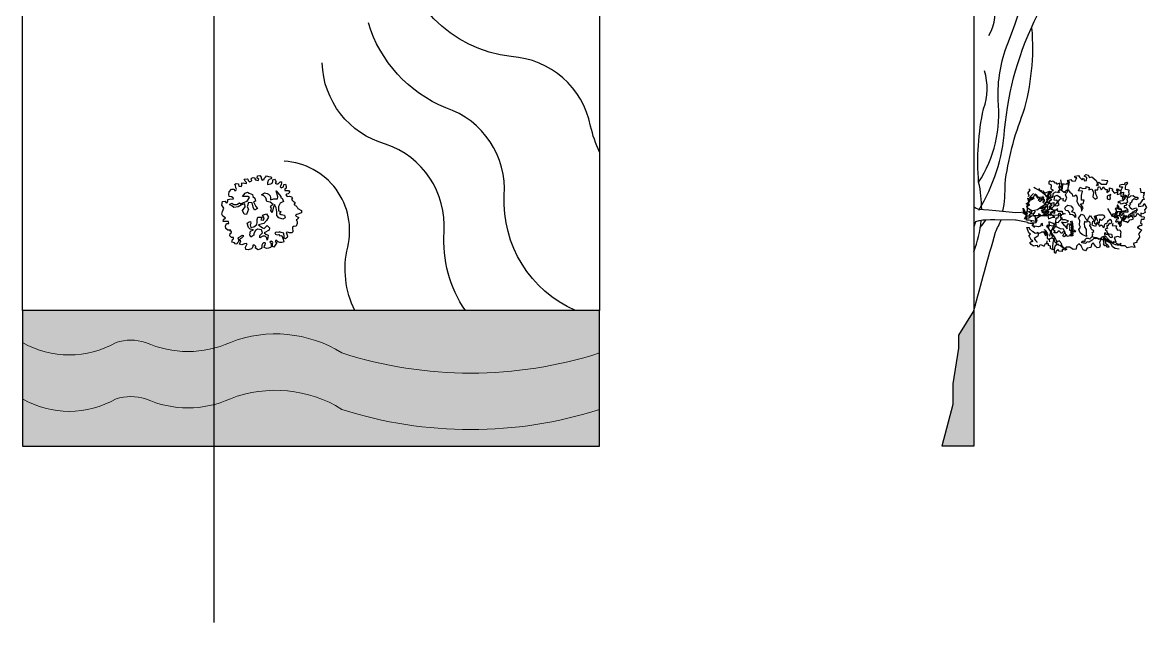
# Model space of a CAD drawing. Header units: millimetres. Extents: x 2906 to 6904, y -357 to 4168.
# Drawn here: x 3008 to 6903, y -357 to 1722 of the extents above; entities that cross this region are included whole.
import ezdxf

# ---------------------------------------------------------------- set-up
doc = ezdxf.new("R2010")
doc.units = ezdxf.units.MM
for name, color, linetype in [('A-FLOOR-LEVL', 1, 'Continuous'), ('A-WALL-FULL-EXTR', 1, 'Continuous'), ('ALBERO_PRUNUS', 116, 'Continuous')]:
    doc.layers.add(name, color=color, linetype=linetype)
doc.layers.add('ACQUA - water hatch', color=7, linetype='Continuous', lineweight=0, true_color=0x0f87ff)
doc.layers.add('nplt', color=6, linetype='Continuous', plot=False)

msp = doc.modelspace()

# ---------------------------------------------------------------- hatches: boundary and pattern name
at = {"layer": 'ACQUA - water hatch'}
h = msp.add_hatch(color=256, dxfattribs=at)
h.dxf.hatch_style = 1
h.set_gradient(color1=(0, 0, 255), color2=(39, 118, 187), name='INVCURVED')
h.paths.add_polyline_path([(6303.8, 254.2), (6303.8, 723.8), (6250.9, 638.9), (6250.9, 593.5), (6231, 470.6), (6231, 398.1), (6193.7, 254.2)])
at = {"layer": 'nplt', "true_color": 0x2776bb}
h = msp.add_hatch(color=152, dxfattribs=at)
h.dxf.hatch_style = 1
h.paths.add_polyline_path([(3727.9, 613.7, -0.23721), (4114.5, 577.1, 0.156718), (5007.6, 577.1), (5007.6, 723.8), (3007.6, 723.8), (3007.6, 613.7, 0.269141), (3331.7, 613.7, -0.152554), (3434.1, 613.7, 0.214942)])
at = {"layer": 'nplt', "true_color": 0x105689}
h = msp.add_hatch(color=146, dxfattribs=at)
h.dxf.hatch_style = 1
h.paths.add_polyline_path([(4114.5, 381.6, 0.156718), (5007.6, 381.6), (5007.6, 577.1, -0.156718), (4114.5, 577.1, 0.23721), (3727.9, 613.7, -0.214942), (3434.1, 613.7, 0.152554), (3331.7, 613.7, -0.269141), (3007.6, 613.7), (3007.6, 418.3, 0.269141), (3331.7, 418.3, -0.152554), (3434.1, 418.3, 0.214942), (3727.9, 418.3, -0.23721)])
at = {"layer": 'nplt'}
h = msp.add_hatch(color=5, dxfattribs=at)
h.dxf.hatch_style = 1
h.paths.add_polyline_path([(5007.6, 254.2), (5007.6, 381.6, -0.156718), (4114.5, 381.6, 0.23721), (3727.9, 418.3, -0.214942), (3434.1, 418.3, 0.152554), (3331.7, 418.3, -0.269141), (3007.6, 418.3), (3007.6, 254.2)])

# ---------------------------------------------------------------- linework, layer by layer
for points in [[(6320.9, 1168.4, 0.170184), (6388.4, 1453.6, -0.103105), (6421.7, 1649.2, 0.12252), (6504.4, 2222.4, 0.214023)], [(6356.2, 1676.8, 0.220449), (6370.3, 1804.9, -0.127854), (6400.1, 2053.4, 0.127321), (6409.7, 2257.7)], [(5007.6, 1273.2, -0.057831), (4976.4, 1363.4, 0.340587), (4701.2, 1604, -0.357305), (4308.9, 2005.8)], [(4923.6, 723.8, -0.310129), (4677.2, 1122.5, 0.340587), (4474.6, 1426.8, -0.22642), (4206.1, 1720.7, -1.578369)], [(6321.4, 1071.8, 0.119345), (6410.9, 1350.3, -0.093968), (6524.6, 1749)], [(6404.9, 1068.5, 0.057417), (6412.4, 1162.3, -0.06569), (6475.6, 1409, 0.093175), (6505.6, 1703.3)], [(4542.2, 723.8, -0.165165), (4468.4, 996.6, 0.340587), (4265.8, 1300.9, -0.328806), (4046.2, 1581.9, -1.578369)], [(6331.4, 1074.9, 0.057417), (6320.9, 1168.4, -0.073481), (6337.8, 1423.1, 0.168694), (6340.7, 1554.4)], [(4159.3, 723.8, -0.174775), (4134.4, 943.9, 0.46813), (3914.8, 1241.7, -35.640438), (3914.8, 1241.7)], [(6303.6, 723.8, -0.001102), (6379.1, 995.4, -0.00838), (6399.4, 1038.2, -0.00838)], [(6303.8, 927.7, 0.068192), (6329.5, 1036.3, 0.068192)], [(6326.5, 1012.1, 0.012751), (6345.4, 1037.6, 0.012751)]]:
    msp.add_lwpolyline(points, format="xyb")
msp.add_lwpolyline([(3007.6, 723.8), (3007.6, 254.2), (5007.6, 254.2), (5007.6, 723.8)])
at = {"layer": 'A-FLOOR-LEVL'}
for points in [[(6303.8, 2911.5), (6303.8, 723.8)], [(6303.8, 723.8), (6250.9, 638.9), (6250.9, 593.5), (6231, 470.6), (6231, 398.1), (6193.7, 254.2)]]:
    msp.add_lwpolyline(points, dxfattribs=at)
at = {"layer": 'A-WALL-FULL-EXTR'}
for p, q in [((5007.6, 2723.8), (5007.6, 723.8)), ((3007.6, 723.8), (3007.6, 1923.8)), ((5007.6, 723.8), (3007.6, 723.8))]:
    msp.add_line(p, q, dxfattribs=at)
at = {"layer": 'ACQUA - water hatch'}
for points in [[(3007.6, 613.7, 0.269141), (3331.7, 613.7, -0.152554), (3434.1, 613.7, 0.214942), (3727.9, 613.7, -0.23721), (4114.5, 577.1, 0.156718), (5007.6, 577.1, -1.209674)], [(3007.6, 418.3, 0.269141), (3331.7, 418.3, -0.152554), (3434.1, 418.3, 0.214942), (3727.9, 418.3, -0.23721), (4114.5, 381.6, 0.156718), (5007.6, 381.6, -1.209674)]]:
    msp.add_lwpolyline(points, format="xyb", dxfattribs=at)
at = {"layer": 'ALBERO_PRUNUS'}
for p, q in [((6491.6, 1130.5), (6499, 1140.7)), ((6496.2, 1124.9), (6491.6, 1130.5)), ((6499, 1140.7), (6494.4, 1145.3)), ((6529.7, 1148.1), (6532.5, 1141.6)), ((6532.5, 1141.6), (6539.9, 1138.8)), ((6539.9, 1138.8), (6536.2, 1137)), ((6536.2, 1137), (6550.1, 1133.3)), ((6549.2, 1130.5), (6566.9, 1137.9)), ((6550.1, 1133.3), (6549.2, 1130.5)), ((6566.9, 1137.9), (6573.4, 1133.3)), ((6573.4, 1133.3), (6567.8, 1128.6)), ((6880.6, 1148.3), (6883.4, 1133.5)), ((6883.4, 1133.5), (6894.6, 1134.8)), ((6894.6, 1134.8), (6893, 1125.4)), ((6486, 1093.4), (6498.1, 1103.6)), ((6498.1, 1090.6), (6486, 1093.4)), ((6493.4, 1119.3), (6496.2, 1124.9)), ((6498.1, 1103.6), (6499.9, 1111.9)), ((6499.9, 1118.4), (6511.3, 1129.3)), ((6505.5, 1114.7), (6499.9, 1118.4)), ((6499.9, 1111.9), (6509.2, 1112.8)), ((6511.1, 1117.5), (6505.5, 1114.7)), ((6509.2, 1112.8), (6513, 1111.9)), ((6513, 1111.9), (6511.1, 1117.5)), ((6560.3, 1122.1), (6555.7, 1106.3)), ((6555.7, 1106.3), (6563.1, 1111)), ((6567.8, 1128.6), (6560.3, 1122.1)), ((6565, 1101.7), (6562.2, 1097.1)), ((6562.2, 1097.1), (6569.6, 1094.3)), ((6563.1, 1111), (6571.5, 1112.8)), ((6573.4, 1108.2), (6565, 1101.7)), ((6569.6, 1094.3), (6575.2, 1089.6)), ((6571.5, 1112.8), (6573.4, 1108.2)), ((6875, 1092.6), (6874.4, 1084.6)), ((6878.6, 1092.7), (6875, 1092.6)), ((6882.1, 1097.8), (6878.6, 1092.7)), ((6889, 1107.2), (6882.1, 1097.8)), ((6894.5, 1109.3), (6889, 1107.2)), ((6893, 1125.4), (6890.6, 1118.1)), ((6890.6, 1118.1), (6894.5, 1109.3)), ((6891.4, 1086.8), (6894.3, 1095)), ((6894.3, 1095), (6902.5, 1080.6)), ((6489.7, 1050.6), (6473.9, 1062.7)), ((6473.9, 1062.7), (6487.9, 1060.9)), ((6487.9, 1085.9), (6498.1, 1090.6)), ((6488.8, 1081.3), (6487.9, 1085.9)), ((6487.9, 1066.4), (6494.4, 1067.4)), ((6487.9, 1060.9), (6487.9, 1066.4)), ((6493.4, 1076.6), (6488.8, 1081.3)), ((6504.6, 1070.1), (6493.4, 1076.6)), ((6494.4, 1067.4), (6500.9, 1062.7)), ((6494.4, 1049.5), (6497.2, 1056.9)), ((6497.2, 1056.9), (6507.4, 1061.6)), ((6500.9, 1062.7), (6503.7, 1059)), ((6503.7, 1059), (6504.6, 1070.1)), ((6507.4, 1061.6), (6510.2, 1056)), ((6510.2, 1056), (6517.6, 1069)), ((6539, 1052.3), (6528.8, 1058.8)), ((6528.8, 1058.8), (6529.7, 1052.3)), ((6546.4, 1055.3), (6535.3, 1050.6)), ((6560.3, 1072.7), (6537.1, 1070.9)), ((6537.1, 1070.9), (6546.4, 1061.6)), ((6549.2, 1051.4), (6539, 1052.3)), ((6546.4, 1061.6), (6549.2, 1051.4)), ((6551.1, 1059.9), (6546.4, 1055.3)), ((6558.5, 1059.9), (6551.1, 1063.6)), ((6551.1, 1063.6), (6551.1, 1059.9)), ((6565.9, 1056.2), (6558.5, 1059.9)), ((6572.4, 1053.4), (6565.9, 1056.2)), ((6569.6, 1085.9), (6568.7, 1079.4)), ((6568.7, 1079.4), (6576.7, 1077.4)), ((6575.2, 1089.6), (6569.6, 1085.9)), ((6574.3, 1063.6), (6569.6, 1063.6)), ((6569.6, 1063.6), (6572.4, 1053.4)), ((6575, 1068), (6574.3, 1063.6)), ((6852.3, 1062.6), (6844.9, 1058.6)), ((6844.9, 1058.6), (6845.6, 1051.9)), ((6845.6, 1051.9), (6858.6, 1056.5)), ((6853.8, 1060.5), (6852.3, 1062.6)), ((6865.7, 1062.6), (6853.8, 1060.5)), ((6853.8, 1060.5), (6853.8, 1060.5)), ((6858.6, 1056.5), (6858.7, 1048.9)), ((6865.2, 1051.6), (6871.7, 1061)), ((6867.8, 1075.1), (6865.7, 1062.6)), ((6871.7, 1061), (6880.6, 1052.4)), ((6874.4, 1084.6), (6891.4, 1086.8)), ((6889.4, 1059.2), (6883, 1061.4)), ((6883, 1061.4), (6883.2, 1050.2)), ((6898, 1064.4), (6889.4, 1059.2)), ((6902.5, 1080.6), (6895.3, 1073.1)), ((6895.3, 1073.1), (6898, 1064.4)), ((6482.3, 1045.1), (6489.7, 1050.6)), ((6486.9, 1043.2), (6482.3, 1045.1)), ((6485.1, 1040.4), (6486.9, 1043.2)), ((6487.9, 1036.7), (6485.1, 1040.4)), ((6495.3, 1036.7), (6487.9, 1036.7)), ((6517.6, 1033), (6495.3, 1036.7)), ((6520.4, 1041.4), (6517.6, 1044.1)), ((6517.6, 1044.1), (6517.6, 1033)), ((6531.5, 1049.7), (6520.4, 1041.4)), ((6535.3, 1050.6), (6531.5, 1049.7)), ((6858.7, 1048.9), (6865.2, 1051.6)), ((6880.2, 1019), (6871.5, 1011.4)), ((6885.7, 1017.3), (6880.2, 1019)), ((6884.2, 1039.7), (6881.7, 1027.2)), ((6881.7, 1027.2), (6886.3, 1024.2)), ((6883.2, 1050.2), (6893.8, 1048.6)), ((6893.4, 1039.4), (6884.2, 1039.7)), ((6886.3, 1024.2), (6885.7, 1017.3)), ((6894.5, 1047.9), (6893.4, 1039.4)), ((6893.8, 1048.6), (6894.5, 1047.9)), ((6876, 975.1), (6868.1, 963.2)), ((6871.5, 1011.4), (6886.7, 1002.8)), ((6880.7, 996.5), (6874.5, 990.1)), ((6874.5, 990.1), (6876.9, 985.2)), ((6878.3, 978.9), (6876, 975.1)), ((6876.9, 985.2), (6878.3, 978.9)), ((6886.7, 1002.8), (6880.7, 996.5)), ((6813.9, 957.7), (6808.6, 952.2)), ((6813.9, 948.8), (6813.9, 957.7)), ((6828.9, 947.9), (6813.9, 948.8)), ((6835.2, 941.8), (6828.9, 947.9)), ((6850.9, 945.2), (6835.2, 941.8)), ((6861.6, 942.4), (6850.9, 945.2)), ((6866.2, 960), (6855.8, 956.6)), ((6855.8, 956.6), (6861, 948)), ((6861, 948), (6861.6, 942.4)), ((6868.7, 960.1), (6866.2, 960)), ((6868.1, 963.2), (6868.7, 960.1))]:
    msp.add_line(p, q, dxfattribs=at)
at = {"layer": 'ALBERO_PRUNUS', "ltscale": 0.1}
for p, q in [((6893.8, 1130), (6894.6, 1134.8)), ((6784.3, 1049.8), (6768, 1077.2)), ((6812.1, 1056.8), (6802.1, 1050.1)), ((6810.2, 1062.2), (6807.6, 1058.5)), ((6807.6, 1058.5), (6812.1, 1056.8)), ((6819.6, 1064.6), (6810.2, 1062.2)), ((6825.4, 1064.3), (6819.6, 1064.6)), ((6827.1, 1069.8), (6825.4, 1064.3)), ((6834.3, 1071.7), (6827.1, 1069.8)), ((6868.8, 1077.1), (6868.8, 1072)), ((6802.1, 1050.1), (6784.3, 1049.8)), ((6872.8, 1010.6), (6872.8, 1012.5)), ((6509.4, 948.9), (6523.5, 950.9)), ((6523.5, 950.9), (6523.5, 950.9)), ((6523.5, 950.9), (6524.3, 945.3)), ((6524.3, 945.3), (6530.9, 946.3)), ((6530.9, 946.3), (6533.9, 953.2)), ((6533.9, 953.2), (6540.4, 950.3)), ((6540.4, 950.3), (6548.3, 946.9)), ((6548.3, 946.9), (6552.5, 956.7)), ((6552.5, 956.7), (6555.9, 956.5)), ((6556.1, 955), (6556.2, 956.4)), ((6562.4, 955), (6556.1, 955)), ((6562.4, 949.7), (6562.4, 955)), ((6570.3, 947.6), (6562.4, 949.7)), ((6570.3, 939), (6570.3, 947.6))]:
    msp.add_line(p, q, dxfattribs=at)
at = {"layer": 'ALBERO_PRUNUS'}
for points in [[(3729.4, 1002.7), (3719.7, 1003.1), (3712.1, 1008.2), (3711.6, 1016.7), (3715, 1025.6), (3722.2, 1026), (3721, 1032.3), (3714.2, 1032.3), (3702.7, 1033.2), (3703.6, 1039.6), (3711.2, 1045.5), (3701.5, 1051), (3698.5, 1058.6), (3700.2, 1067.5), (3705.4, 1079), (3698.9, 1088.7), (3700.2, 1101.8), (3709.5, 1103.1), (3713.8, 1097.2), (3718, 1098.9), (3719.7, 1103.5), (3719.3, 1108.6), (3724.8, 1110.3), (3738.3, 1110.7), (3737.1, 1115), (3732, 1117.9), (3723.9, 1118.8), (3722.2, 1126.4), (3724.3, 1135.7), (3731.5, 1144.2), (3738.3, 1144.2), (3740.9, 1144.2), (3742.1, 1140), (3747.2, 1140), (3748.9, 1144.6), (3746.4, 1149.3), (3745.5, 1158.2), (3742.1, 1160.7), (3748.5, 1164.1), (3756.1, 1163.7), (3756.5, 1161.1), (3757.4, 1155.2), (3765, 1153.9), (3768, 1157.3), (3767.1, 1162.8), (3765.9, 1165.8), (3772.2, 1166.7), (3777.3, 1165.4), (3783.7, 1164.5), (3784.1, 1168.3), (3779, 1172.2), (3776, 1178.9), (3785.8, 1180.2), (3788.7, 1179.4), (3789.6, 1174.3), (3793.8, 1170.5), (3801, 1173), (3802.3, 1174.3), (3799.8, 1178.9), (3800.6, 1182.3), (3806.5, 1185.3), (3812.5, 1184.4), (3812.5, 1180.6), (3814.6, 1176.8), (3823.9, 1175.1), (3826.5, 1179.8), (3820.9, 1183.2), (3821.4, 1191.2), (3830.3, 1191.7), (3834.1, 1186.6), (3834.5, 1181.5), (3838.3, 1176.4), (3844.7, 1177.7), (3845.5, 1181.5), (3849.3, 1185.7), (3852.7, 1190.8), (3859.5, 1189.1), (3868.8, 1187.4), (3870.9, 1184.4), (3868, 1180.2), (3862.5, 1177.7), (3859.1, 1174.3), (3857, 1167.1), (3856.1, 1160.3), (3862, 1161.6), (3868, 1162.8), (3873.1, 1165.4), (3875.2, 1171.3), (3875.2, 1176.8), (3880.3, 1179.4), (3884.1, 1174.7), (3886.2, 1168.8), (3882.8, 1165.4), (3887.5, 1162.8), (3893, 1163.3), (3896.8, 1166.7), (3900.2, 1170.5), (3904.8, 1169.6), (3904.8, 1165), (3904, 1160.3), (3901, 1153.1), (3904.4, 1149.3), (3911.6, 1153.1), (3912.9, 1160.7), (3919.2, 1161.6), (3920.9, 1153.9), (3920.9, 1148), (3916.3, 1144.6), (3916.3, 1140), (3920.5, 1139.5), (3926, 1139.5), (3929.8, 1140.4), (3934.1, 1134), (3928.1, 1128.5), (3922.2, 1127.3), (3920.5, 1125.6), (3925.2, 1119.2), (3933.2, 1120.9), (3940, 1118.4), (3943, 1114.5), (3939.6, 1109.5), (3941.7, 1106.9), (3945.9, 1102.7), (3951.9, 1098.4), (3949.3, 1092.5), (3949.2, 1090.9), (3953.1, 1089.6), (3955.2, 1086.4), (3955.2, 1086.4), (3959.5, 1082.6), (3959.5, 1082.6), (3961.5, 1078.2), (3973.9, 1070.5), (3974.7, 1062.9), (3958.8, 1056.9), (3958.5, 1056.9), (3958.1, 1056.6), (3954.3, 1054.1), (3953.8, 1053.8), (3956, 1050.7), (3963.8, 1047), (3964.7, 1047.2), (3961.3, 1042.7), (3960.9, 1040.9), (3958.8, 1037.9), (3955.7, 1037.9), (3958.6, 1034.9), (3959.5, 1032.3), (3959.9, 1025.6), (3955.7, 1016.7), (3948.5, 1015.8), (3945.9, 1015.4), (3943, 1012.9), (3943, 1007.8), (3944.7, 1000.1), (3944.2, 996.3), (3940.4, 993.4), (3933.2, 993.8), (3929, 995.1), (3924.8, 995.9), (3920.9, 995.1), (3923.9, 988.7), (3926, 981.9), (3924.8, 977.3), (3920.9, 975.2), (3919.2, 972.6), (3914.2, 975.2), (3914.2, 979), (3913.3, 992.1), (3904, 995.1), (3898.5, 996.8), (3895.5, 994.2), (3887, 995.9), (3882, 993.8), (3884.1, 988.7), (3890, 986.6), (3896.4, 987.4), (3899.8, 982.8), (3902.3, 984.5), (3906.1, 983.2), (3909.1, 977.3), (3911.2, 971.8), (3913.7, 962.9), (3911.6, 960.7), (3905.7, 960.3), (3898.9, 960.3), (3895.5, 961.6), (3891.7, 963.7), (3885.3, 967.9), (3883.2, 963.3), (3889.2, 960.3), (3885.3, 954.4), (3883.7, 950.2), (3878.1, 943.8), (3874.3, 945.5), (3873.9, 951.4), (3874.3, 956.1), (3874.8, 959.5), (3873.5, 962.4), (3868.8, 964.6), (3865, 961.6), (3868, 958.6), (3868.8, 953.1), (3868.8, 945.1), (3867.1, 942.1), (3860.4, 940), (3854.8, 938.7), (3850.6, 940), (3845.5, 942.1), (3846.4, 948.5), (3848.5, 952.3), (3850.2, 956.9), (3848.5, 958.6), (3842.6, 958.2), (3839.2, 955.2), (3837.5, 950.2), (3837.5, 943), (3834.5, 938.7), (3830.3, 936.6), (3824.3, 934.9), (3815.4, 940), (3816.3, 945.5), (3811.2, 951), (3806.1, 951), (3805.7, 946.3), (3803.6, 940), (3801, 937.4), (3789.2, 934.9), (3781.1, 935.3), (3780.7, 943.8), (3783.2, 948.5), (3785.8, 955.2), (3783.2, 956.5), (3776.5, 955.7), (3767.1, 951.8), (3759.5, 954.4), (3761.6, 959.5), (3764.6, 965.4), (3759.9, 966.3), (3762.9, 974.3), (3768, 976.4), (3771.4, 979.8), (3774.8, 983.2), (3768.4, 984.5), (3765, 981.5), (3757.4, 977.7), (3754, 975.6), (3757, 967.5), (3754.9, 961.2), (3751.9, 957.8), (3750.6, 954.4), (3744.3, 955.7), (3742.1, 958.2), (3732.8, 961.6), (3734.9, 970.5), (3738.8, 973), (3738.3, 977.3), (3731.5, 977.7), (3726.5, 982.4), (3727.7, 990.8), (3732, 994.6), (3732, 998.5), (3725.6, 999.3)], [(6574.4, 1116.1), (6579.1, 1117.7), (6579.1, 1120.8), (6579.1, 1127), (6579.9, 1130.9), (6588.4, 1135.6), (6593.9, 1134.8), (6595.4, 1133.2), (6598.5, 1135.6), (6599.3, 1140.2), (6599.3, 1142.5), (6604, 1141.8), (6608.6, 1141.8), (6607.8, 1148.8), (6604, 1151.9), (6602.4, 1154.2), (6601.6, 1160.4), (6601.6, 1165.9), (6595.4, 1163.5), (6593.9, 1161.2), (6592.3, 1162.8), (6590, 1166.6), (6586.1, 1165.9), (6582.2, 1170.5), (6577.6, 1172.1), (6570.6, 1170.5), (6568.2, 1174.4), (6564.4, 1169.8), (6564.4, 1163.5), (6571.3, 1161.2), (6572.1, 1157.3), (6572.1, 1152.7), (6570.6, 1148.8), (6571.3, 1145.7), (6578.3, 1141.8), (6577.6, 1139.4), (6572.1, 1136.3), (6563.6, 1133.2), (6559.7, 1126.2), (6562, 1120.8), (6565.1, 1118.5)], [(3794.6, 1115.6), (3789, 1119.3), (3769.9, 1119.6), (3778.7, 1131.1), (3787.2, 1134.5), (3793.4, 1130.8), (3804.4, 1126.6), (3805.2, 1119.6), (3812.7, 1113.6), (3814.5, 1103.4), (3808, 1101), (3816.5, 1084.6), (3821.4, 1077.8), (3811.3, 1071.6), (3806.8, 1082.1), (3804, 1096.8), (3791.3, 1098), (3785.9, 1084), (3791.3, 1074.9), (3784.2, 1057.3), (3775.9, 1058.6), (3769.9, 1070.5), (3778.9, 1083.6), (3778.4, 1093.5), (3766.6, 1090.8), (3755.2, 1084), (3740.4, 1081.7), (3733, 1086.9), (3725.2, 1092.1), (3733.3, 1095.7), (3740, 1092), (3750.1, 1092), (3759, 1097), (3764.2, 1093.8), (3774, 1098.7), (3786.3, 1103)], [(3876.4, 1091), (3865.4, 1099.6), (3854.4, 1102), (3851.2, 1114.7), (3844.3, 1121), (3836.1, 1124.8), (3846.2, 1131.5), (3855.6, 1130.1), (3860.3, 1126.9), (3865.6, 1121), (3867.5, 1114.3), (3867, 1107.7), (3878.8, 1111.4), (3891.6, 1111.6), (3892.3, 1117.9), (3886.7, 1138.8), (3902.7, 1119.6), (3903.1, 1114.4), (3907, 1113.4), (3912, 1102), (3901, 1095.7), (3894.3, 1084.5), (3894.3, 1069.9), (3902.9, 1067.4), (3898, 1060.9), (3904.5, 1056.4), (3915.5, 1054.4), (3918, 1045.8), (3909.4, 1041.3), (3896.4, 1045.4), (3889, 1054), (3888.6, 1066.2), (3886.2, 1080.4), (3880.9, 1091.9), (3876, 1079.2), (3872.3, 1064.2), (3868.2, 1070.6), (3870.3, 1078.7), (3866.7, 1082), (3869.5, 1087.7)], [(6766.7, 1120.1), (6765.7, 1111.3), (6772.7, 1108.3), (6777.6, 1112.2), (6776.7, 1120.3), (6779.3, 1126.7)], [(3808.9, 1013.7), (3819.9, 1022), (3821.3, 1029.3), (3821.3, 1039.9), (3823.6, 1047.7), (3837.9, 1048.2), (3833.7, 1038.5), (3842.9, 1036.7), (3845.2, 1045.9), (3839.3, 1054.2), (3852.6, 1059.7), (3860.4, 1047.3), (3852.6, 1036.2), (3843.9, 1026.1), (3825.9, 1021), (3839.3, 1010.4), (3845.2, 1008.6), (3855.4, 1018.3), (3863.7, 1010.4), (3862.3, 1002.6), (3844.8, 993), (3850.3, 988.3), (3859.1, 985.1), (3858.1, 975.5), (3855.8, 968.5), (3854.5, 976.4), (3848, 981.9), (3840.6, 981.9), (3829.6, 975.9), (3829.6, 983.7), (3839.3, 993.4), (3835.6, 1003.5), (3821.8, 1006.3), (3815.3, 1001.2), (3809.8, 990.6), (3809.3, 985.6), (3798.7, 978.2), (3795.5, 987), (3797.8, 998.9), (3808.4, 1003.5), (3796.9, 1006.3), (3790.9, 1012.3), (3785.8, 1026.6), (3792.8, 1031.2), (3797.4, 1032.1), (3798.3, 1026.1), (3796.9, 1020.6), (3798.7, 1011.8)], [(6656.4, 1046.6), (6653.3, 1050.9), (6646.4, 1055.2), (6636.9, 1056.8), (6638.1, 1060.7), (6631.1, 1069.9), (6623.5, 1070.9), (6619, 1077.7), (6622.6, 1084.1), (6630.1, 1089.2), (6640.1, 1086.9), (6647.7, 1078.3), (6648.4, 1076.4), (6646.7, 1072), (6642.4, 1067.6), (6653, 1063.4), (6657, 1054.8)], [(6679.3, 987.3), (6672.3, 992.8), (6668.3, 1005.2), (6673.2, 1012.8), (6670.5, 1020.2), (6672, 1035.9), (6666.9, 1044.5), (6677.3, 1057.9), (6685.4, 1054.9), (6690.7, 1042.5), (6696.4, 1037), (6694.1, 1029.4), (6687.1, 1032.4), (6686, 1026.2), (6687.5, 1013.6), (6693.9, 1005.1), (6693.6, 990.7), (6695.1, 980.7)], [(6808.4, 951.1), (6801.3, 950.7), (6795.9, 952), (6792.5, 952.5), (6786.4, 955.1), (6780.9, 959.7), (6778.6, 959.3), (6772.5, 961.2), (6769.4, 964.8), (6762.5, 969.4), (6758.8, 972.4), (6754.3, 978), (6754, 974.3), (6756.8, 968.9), (6760, 963.3), (6760.8, 957.3), (6767, 951.3), (6770, 949.7), (6771.5, 943.7), (6765.1, 943.9), (6762.6, 949.6), (6757.6, 948.4), (6753.8, 954.8), (6755.4, 959.2), (6752.9, 966.2), (6753.1, 968.6), (6747.7, 971.2), (6744.5, 976.1), (6742, 971.4), (6738.3, 970.3), (6731.1, 973.9), (6725.8, 972.4), (6720, 973.3), (6714.7, 967.8), (6710.8, 965.7), (6705.8, 963.3), (6705.5, 960.8), (6701.5, 960.8), (6697.1, 962.4), (6694.1, 959.3), (6691.1, 956.9), (6683.7, 958.7), (6682.6, 957.1), (6678.6, 958.4), (6678.5, 961.7), (6682.5, 965.1), (6687.6, 962.8), (6689.6, 964.3), (6689.5, 966.3), (6689.8, 970.6), (6694.8, 975.2), (6699.8, 974.9), (6703.2, 974.3), (6707, 972.7), (6708.9, 975.4), (6712.2, 978.9), (6715.8, 981.9), (6715.8, 986.7), (6717, 990.1), (6714.2, 994), (6720.3, 997.5), (6719.2, 1001.2), (6714.1, 1003.5), (6710.6, 1006.8), (6710.5, 1011.5), (6706, 1018.5), (6707.9, 1024.6), (6706.4, 1029.9), (6697.6, 1035.1), (6701.1, 1044.3), (6708.1, 1052.9), (6712.5, 1045.9), (6718.7, 1039.9), (6722.7, 1027.6), (6729.5, 1022.3), (6730.7, 1028.4), (6737.3, 1022.1), (6738.4, 1016.4), (6742.4, 1017.2), (6745, 1021.3), (6750.5, 1018), (6752.2, 1012.3), (6757.3, 1015.5), (6756.8, 1021.2), (6759.4, 1025.3), (6764.7, 1026.1), (6767.4, 1030.8), (6770.3, 1036.6), (6776.9, 1040.8), (6780.1, 1036.5), (6781.2, 1030.1), (6779.3, 1024.6), (6775, 1025.6), (6770.3, 1022.8), (6768.7, 1017), (6765.3, 1019), (6765, 1014), (6767.9, 1007.9), (6762.8, 1006.8), (6759.5, 1005.4), (6760.5, 1003.1), (6765, 1000.1), (6765.4, 995.8), (6768.8, 991.1), (6773.6, 989.9), (6780.7, 988.3), (6783.5, 980.9), (6781.9, 976.6), (6778.2, 976.8), (6773.1, 981.8), (6772.3, 985.8), (6766.9, 987.7), (6762.5, 987.3), (6761.7, 992.7), (6758.3, 993.9), (6756.4, 991.2), (6756.8, 987.5), (6757.6, 982.8), (6762, 981.2), (6763.4, 977.9), (6767.2, 970.9), (6773.4, 965.6), (6777.7, 966), (6781.2, 961.4), (6786.6, 960.2), (6789.6, 963.9), (6795.4, 961.7), (6797.1, 958), (6805, 953.8), (6808.6, 954.2)], [(6725.7, 1015.8), (6714.4, 1020.5), (6716.1, 1033.8), (6724.8, 1035.2), (6725.3, 1040.8), (6722.5, 1050.7), (6736.8, 1055.4), (6753.1, 1055.8), (6757.6, 1047.7), (6746.5, 1036.2), (6739.7, 1040.5), (6738.7, 1026.7), (6730.5, 1028.4)], [(6815.4, 1020.6), (6814.8, 1024.7), (6811.3, 1025.4), (6808.6, 1027.9), (6809.6, 1032.4), (6813.2, 1029.3), (6816.3, 1029.3), (6816, 1035.5), (6817.5, 1037.2), (6818, 1042.7), (6819.6, 1039.4), (6821.1, 1034.3), (6822.6, 1034.5), (6822.6, 1039.1), (6820.2, 1045.5), (6821.3, 1046.3), (6825.2, 1044.3), (6827.4, 1044.3), (6830, 1046.3), (6828.8, 1048), (6823.5, 1050.1), (6821.6, 1049.6), (6822.3, 1050.3), (6824.2, 1053.5), (6824.7, 1055.6), (6823.8, 1058.7), (6822.5, 1060.4), (6819, 1059.7), (6818, 1057.8), (6816.8, 1054), (6816, 1051.8), (6815.3, 1054.6), (6811.2, 1055.9), (6809.6, 1057.3), (6808.4, 1058.8), (6813, 1061.9), (6816, 1064.3), (6816.5, 1069.3), (6816, 1071), (6815.8, 1075.2), (6813.4, 1074.5), (6810.5, 1073.6), (6810.5, 1076.4), (6811, 1079.6), (6807.6, 1074.5), (6806.2, 1074.1), (6805.7, 1076), (6806.5, 1084.6), (6804.3, 1086.5), (6802.7, 1089.7), (6800.9, 1088.7), (6800.3, 1084.8), (6802.4, 1079.4), (6802.2, 1076.7), (6801.2, 1076.4), (6799.7, 1076), (6798.3, 1078.8), (6795.7, 1078.9), (6794.3, 1077), (6796.9, 1071.4), (6797.9, 1069.5), (6798.5, 1068.5), (6798.1, 1065.2), (6796.4, 1064.5), (6795, 1064.2), (6795, 1060), (6797.3, 1058.3), (6797.6, 1057.1), (6793.8, 1055.1), (6793.3, 1058.8), (6790.1, 1058.2), (6784.7, 1058.2), (6784.2, 1055.1), (6786.3, 1052.3), (6788.2, 1050.6), (6791.4, 1053.5), (6790.7, 1047.7), (6792.1, 1046.8), (6795.9, 1046.8), (6796.6, 1048.9), (6797.9, 1046), (6801.2, 1046.3), (6804, 1048), (6804.6, 1043.4), (6804.8, 1041.5), (6800.5, 1040.3), (6798.1, 1039.6), (6796.1, 1035), (6794.7, 1033.1), (6796.1, 1031.7), (6799.3, 1031.4), (6802.1, 1034), (6803.4, 1034.5), (6804.5, 1029.3), (6804.3, 1026.7), (6804.8, 1025.9), (6807.7, 1024.2), (6810.1, 1018), (6809.6, 1014.4)], [(6610.3, 928.7), (6600.1, 929.6), (6595, 935.8), (6589.5, 930.1), (6586.7, 921.9), (6583.4, 925), (6583.2, 933.8), (6586, 948.2), (6594.6, 955.8), (6596.7, 951.5), (6604.2, 949.1), (6613.7, 941.2), (6626.3, 936.4), (6620.7, 933.2), (6610.1, 936.1)]]:
    msp.add_lwpolyline(points, close=True, dxfattribs=at)
for points in [[(6602.1, 1133.7), (6596.3, 1138.7), (6603.1, 1143.5), (6598.3, 1151.8), (6600.5, 1156), (6611.7, 1151.6), (6612.9, 1156.9), (6610.8, 1163.2), (6616.9, 1162.7), (6624.1, 1162.1), (6627.7, 1165.5), (6633.2, 1157.1), (6635.8, 1168.4), (6630.2, 1175), (6640.2, 1178.6), (6643.5, 1174), (6654.9, 1172), (6661.2, 1184.1), (6654.8, 1183.6), (6653.7, 1190.1), (6667, 1192.4), (6670.1, 1186), (6679.2, 1177.3), (6683.9, 1182.3), (6687.9, 1174.1), (6694.9, 1174.3), (6695.7, 1185), (6686.3, 1190.1), (6692.1, 1195.1), (6700, 1193.4), (6704.7, 1185.1), (6712.8, 1187), (6728.1, 1175.1), (6734.9, 1158), (6729.4, 1156.6), (6737.5, 1169.3), (6747.1, 1161.6), (6764, 1162.1), (6768, 1173.1), (6746.3, 1176.3)], [(6617.9, 1131.9), (6607.6, 1139.5), (6610.9, 1147.8), (6605.9, 1176.8)], [(6628, 1177.1), (6629.3, 1174.3), (6631.3, 1154.9), (6627.1, 1132.7)], [(6323.8, 1075.6), (6337.1, 1074.4), (6356.2, 1072.6), (6380, 1071), (6380, 1071), (6449.8, 1063.9), (6487.8, 1065.6), (6524.5, 1074.7), (6540.2, 1084.8), (6552, 1094), (6562.1, 1109.1), (6558.8, 1119.5), (6549.3, 1126.2), (6540.6, 1133), (6529.1, 1141.3), (6517.7, 1146.8), (6512.5, 1151)], [(6544.2, 1140.5), (6548.2, 1130.3), (6554.2, 1121.9), (6562.2, 1114.7), (6566.1, 1113.3), (6567.1, 1115.2)], [(6562.9, 1064.3), (6560.2, 1080.4), (6559.8, 1089.3), (6553.6, 1091.7), (6554, 1099.8), (6564, 1099.8), (6570.4, 1095.1), (6581.6, 1098.9), (6581.2, 1088.2), (6592.5, 1087.4), (6600.4, 1091.9), (6590.3, 1108), (6593.4, 1105), (6582.7, 1106.4), (6584.9, 1120.2), (6592.8, 1123.6), (6600.6, 1117.6), (6605.6, 1111.4), (6613.3, 1112.8), (6612, 1105.2), (6620.4, 1103.5), (6626.2, 1113.6), (6621.6, 1125.5), (6624.7, 1132.4), (6617.1, 1134.8), (6625.1, 1141.6), (6631.4, 1142), (6636.6, 1134.5), (6643.6, 1130.2), (6646.7, 1120.9), (6653, 1121.2), (6658.5, 1125.5), (6662, 1115.1), (6661.5, 1102), (6667.9, 1089.5), (6675.7, 1080.9), (6677.8, 1069), (6682.6, 1080.3), (6674.2, 1093.4), (6683, 1094.8), (6686.4, 1106.1), (6677.8, 1106), (6677.4, 1123.3), (6680.8, 1137.2), (6666.4, 1138.9), (6673, 1152), (6680.6, 1147.3), (6693.2, 1147.6), (6693.6, 1154.3), (6703.8, 1150.8), (6703.1, 1142.7), (6713.2, 1145.4), (6718.3, 1133), (6716.3, 1118), (6725.1, 1110.5), (6733.1, 1116.3), (6728.1, 1125.1), (6725, 1142.6), (6733.4, 1142), (6735, 1151.5), (6739.3, 1153.4), (6745.1, 1142.8), (6749.4, 1146.2), (6751.8, 1152.4), (6756.2, 1148.1), (6761.4, 1143.1), (6766.3, 1143.4), (6765.2, 1133.4), (6774.5, 1140.5), (6774.3, 1149.2), (6784.3, 1145.6), (6783.9, 1140), (6791.5, 1131.3), (6804.1, 1136.6), (6798.8, 1140.3), (6802.1, 1146), (6813.8, 1139.3), (6812.1, 1132.4), (6813.6, 1119.9), (6820.5, 1120.8), (6818.3, 1111.9), (6823.9, 1107.7), (6831.3, 1115.4), (6827.3, 1125.3), (6831, 1122.3), (6836.1, 1116.1), (6835.3, 1109.8), (6834.9, 1110.2), (6836.8, 1100.2), (6830.5, 1094.9), (6830.5, 1094.9), (6830.5, 1094.9), (6830.5, 1094.9), (6830.5, 1094.9), (6830.5, 1094.9), (6830.5, 1094.9)], [(6867.6, 1079), (6862.3, 1077.9), (6852.4, 1074.2), (6845.5, 1079.9), (6842.6, 1089.7), (6848.4, 1091.2), (6844.8, 1096.5), (6851.4, 1100.7), (6854, 1108), (6859.3, 1112.6), (6867, 1108.7), (6874.2, 1112.5), (6870.5, 1116), (6863.3, 1115.9), (6856.8, 1122.1), (6847, 1120.9), (6842.5, 1115.4), (6838.9, 1117.2), (6839.7, 1123.5), (6844.1, 1128), (6840.8, 1133), (6842.1, 1140.7), (6837.1, 1141.9), (6829.3, 1144), (6830.1, 1151.2), (6831.8, 1160.3), (6837.5, 1165.3), (6834.3, 1167.5), (6827.1, 1165.6), (6825.4, 1160.1), (6819.6, 1160.4), (6810.2, 1158), (6807.6, 1154.4), (6812.1, 1152.6), (6818.8, 1152.3), (6816.6, 1147.4), (6813.7, 1140.5), (6806, 1141.8), (6802, 1135.8), (6800.9, 1126.3), (6805.4, 1127.3), (6812.6, 1129.2), (6816.9, 1132.9), (6822.8, 1134.4), (6823.3, 1130.4), (6820.3, 1122.6), (6826.8, 1115.6), (6823.7, 1110.6), (6818.9, 1104.6), (6811.2, 1103.1), (6804.1, 1101.2), (6803.7, 1097.9), (6811.8, 1098.2), (6813.2, 1094.1), (6819.1, 1094.7), (6825.7, 1097.1), (6834.4, 1092.3), (6831.4, 1088.2), (6825.6, 1086.7), (6824.8, 1081.3), (6830.6, 1081), (6837.1, 1075.7), (6837.7, 1065.3), (6829.1, 1064.7), (6822.3, 1068.6), (6816.1, 1066.7), (6808.8, 1065.7), (6802.5, 1066.5), (6800, 1060), (6798.7, 1055.1), (6803.7, 1053.8), (6810.5, 1051.7), (6813.3, 1045.4), (6821.4, 1046.5), (6826.3, 1052.5), (6835.2, 1052.6), (6829.1, 1043.5), (6826.9, 1039.4), (6822.1, 1034.4), (6829.8, 1032.3), (6832.9, 1032.7), (6837.9, 1028.8), (6845, 1038.9), (6851.7, 1039.5), (6858, 1042.4), (6852.4, 1049.4), (6845.6, 1049.7), (6839, 1044.7), (6841.5, 1055.5), (6852.7, 1060.7), (6856.2, 1066.2), (6862.8, 1071.2), (6871.8, 1072.4), (6868.8, 1077.1)], [(6544.3, 1017.3), (6542.5, 1018.8), (6541.6, 1025.3), (6536, 1022.5), (6535.1, 1017), (6528.6, 1014.2), (6506.3, 1017.9), (6511.9, 1025.3), (6498, 1025.3), (6491.5, 1027.2), (6520.3, 1029), (6524, 1037.4), (6518.4, 1040.2), (6517.5, 1047.6), (6511.9, 1052.3), (6504.5, 1051.3), (6498.9, 1047.6), (6495.2, 1043.9), (6480.3, 1042), (6490.5, 1060.6), (6482.2, 1057.8), (6479.4, 1062.5), (6476.6, 1069.9), (6474.8, 1078.3), (6485.9, 1059.7), (6490.5, 1071.8), (6490.5, 1079.2), (6489.6, 1082.9), (6492.4, 1084.8), (6490.5, 1088.5), (6489.6, 1096.9), (6495.2, 1094.1), (6493.3, 1111.7), (6488.7, 1112.7), (6494.3, 1112.7), (6497, 1107.1), (6502.6, 1108), (6508.2, 1109.7), (6497, 1115.5)], [(6497, 1115.5), (6507.3, 1116.4), (6511, 1117.3), (6513.8, 1123.8), (6516.5, 1128.5), (6523, 1123.8), (6523, 1117.3), (6525.8, 1113.6), (6532.3, 1116.4), (6541.6, 1118.2), (6546.2, 1114.5), (6526.8, 1108), (6533.3, 1102.4), (6539.8, 1108), (6547.2, 1110.8), (6549, 1103.4), (6542.5, 1099.7), (6550.9, 1095), (6550, 1090.4), (6551.8, 1083.9), (6550, 1080.1), (6544.4, 1082.9), (6542.5, 1077.4), (6535.1, 1082), (6533.3, 1079.2), (6545.3, 1076.4), (6542.5, 1069), (6547.2, 1066.2), (6554.6, 1065.3), (6560.2, 1069), (6564.8, 1066.2), (6554.6, 1056), (6547.2, 1059.7), (6550, 1055.1), (6554.6, 1052.3), (6560.2, 1053.2), (6563, 1042), (6576.9, 1047.6), (6584.3, 1047.6), (6577.8, 1052.3), (6569.5, 1060.6), (6575, 1064.3), (6584.3, 1061.6), (6585.2, 1068.1), (6581.5, 1070.8), (6567.6, 1076.4), (6566.7, 1085.7), (6567.6, 1088.5), (6572.2, 1079.2), (6580.6, 1071.8), (6585.2, 1072.7), (6591.7, 1072.7), (6595.5, 1068.1), (6601.9, 1068.1), (6610.3, 1069), (6610.3, 1062.5), (6620.5, 1058.8), (6601.9, 1054.1), (6603.8, 1048.5), (6609.4, 1044.8), (6609.4, 1039.3), (6619.6, 1039.3), (6631.7, 1034.6), (6627.9, 1030.9), (6619.6, 1028.1), (6608.4, 1030.9), (6616.8, 1018.8), (6621.4, 1017), (6621.4, 1014.2), (6627, 1007.7), (6627.9, 1018.8), (6631.7, 1025.3), (6639.1, 1022.5), (6634.4, 1016), (6636.3, 1012.3), (6635.4, 1006.7), (6635.4, 1003), (6640.9, 1003), (6650.2, 1003.9), (6657.6, 999.3), (6654.9, 996.5), (6644.7, 997.4), (6639.1, 997.4), (6642.8, 991.9), (6647.4, 985.4), (6647.4, 982.6), (6640, 981.6), (6638.2, 988.1), (6635.4, 983.5), (6632.6, 981.6), (6627, 980.7), (6625.2, 987.2), (6621.4, 983.5), (6617.7, 979.8), (6613.1, 982.6), (6615.9, 990), (6619.6, 993.7), (6620.5, 996.5), (6614.9, 997.4), (6610.3, 994.7), (6610.3, 991.9), (6605.7, 991.9), (6603.8, 996.5), (6600.1, 1000.2), (6595.5, 997.4), (6591.7, 993.7), (6581.5, 992.8), (6586.2, 999.3), (6580.6, 1003), (6580.6, 1007.7), (6589, 1017.9), (6589.9, 1025.3), (6581.5, 1022.5), (6580.6, 1025.3), (6563.9, 1031.8), (6564.8, 1020.7), (6563, 1012.3), (6557.4, 1017.9), (6556.4, 1013.4)], [(6516.9, 1125.6), (6518.6, 1122.5), (6530.4, 1115.8), (6538.7, 1108.6), (6546.9, 1106.9), (6544.3, 1118.9), (6543.7, 1119.7)], [(6567.7, 1105.4), (6564.6, 1097.7), (6555.9, 1085.8), (6545.4, 1073.5), (6539.7, 1065.6), (6542.9, 1063.3), (6574.4, 1079.3), (6589.2, 1093.6), (6603.4, 1110.3)], [(6567.6, 1116.3), (6572.7, 1127)], [(6575.3, 1122), (6575.2, 1121.7), (6573, 1116.9)], [(6303.8, 1084.5), (6309.8, 1079.6), (6320, 1075.9), (6323.8, 1075.6)], [(6493.4, 1052), (6508.9, 1053.1), (6526.8, 1053.2), (6543.5, 1054.8), (6567.2, 1055.4), (6603.4, 1054.3), (6609.1, 1054.4)], [(6595.4, 1076.7), (6584.3, 1069.4), (6571.3, 1061.7), (6566, 1056.9), (6561.8, 1055.2)], [(6604.6, 1050.6), (6605.9, 1040.7), (6602.2, 1036.4), (6597.8, 1031.4), (6596, 1027.7), (6588, 1029.6), (6589.2, 1045), (6596.6, 1045.6), (6598.4, 1054.3), (6597.8, 1058.6), (6599.7, 1062.3), (6603.4, 1061.1), (6604, 1054.9), (6603.4, 1049.3)], [(6734.1, 1027.7), (6734.7, 1031.2), (6731, 1038.9), (6728.4, 1048.5), (6729, 1052.8)], [(6323.8, 1035.4), (6321.6, 1035), (6310, 1032), (6303.8, 1014.7)], [(6492.5, 1028.2), (6491.7, 1028.6), (6450.3, 1037), (6448.4, 1037.4), (6377.5, 1038.5), (6377.5, 1038.5), (6362.3, 1038.4), (6346.4, 1037.6), (6335.5, 1037.3), (6323.8, 1035.4)], [(6500.8, 1036.2), (6505.4, 1033.2)], [(6516, 1012), (6510, 1014.8)], [(6785.5, 1025.6), (6783.5, 1018.6), (6798.7, 1017.6), (6795.9, 1011.9), (6801.6, 1002.8), (6810.3, 1004), (6813.6, 995.8), (6812.5, 990.9), (6812.5, 977.3), (6803.7, 981.2), (6790.8, 977.3), (6795.8, 962.6), (6782.3, 957.5), (6773.2, 965.3), (6771.4, 971.5), (6762.8, 970.3), (6754.3, 980.4), (6748.2, 978.6), (6745.5, 972.7), (6739.3, 959.5), (6741.6, 950.6), (6739.2, 942.8), (6731.7, 941.4), (6725.3, 946.7), (6717.1, 958.2), (6711.6, 953.5), (6709.1, 942.6), (6696.3, 940), (6691.5, 930.7), (6682.7, 934.5), (6676.2, 948.3), (6668.2, 954.7), (6660.1, 947.5), (6659, 936.2), (6648.5, 936), (6636.3, 944), (6624.8, 944), (6618.1, 937.8), (6606.3, 953.3), (6608.9, 955.8), (6599.6, 965.7), (6595.1, 962.9), (6589.6, 958.6), (6586.8, 959.8), (6586.3, 960.4), (6584, 970.4), (6573.1, 976.3), (6570.8, 973.6), (6562.7, 969.7), (6559.8, 974.3), (6558.9, 984), (6549.8, 997), (6547.4, 995.5), (6539.9, 995.9), (6536.6, 993), (6529.2, 991.3), (6524, 994.7)], [(6622.8, 987), (6620.8, 993), (6617.5, 1001.4), (6614.7, 1005.6), (6604.2, 1007.3), (6595.4, 1012.3), (6587.6, 1015.5), (6572, 1018.2), (6561.5, 1020.2), (6557.3, 1017), (6565.8, 1002.5), (6571, 995.6), (6577.9, 984.9), (6585.1, 976.9), (6580.9, 974.1), (6578.1, 960.4), (6577.3, 944.8), (6578, 934.7), (6570.3, 939)], [(6567.9, 982.1), (6570.4, 997.1), (6583, 1019.3), (6588.1, 1031.8)], [(6638.9, 985.5), (6642.5, 990.8), (6642.4, 995.8), (6643.6, 1008.7), (6643.3, 1021.1), (6641.6, 1026.9), (6639.8, 1033.8)], [(6643.5, 1035.4), (6646.3, 1024.7), (6647.4, 1012.3), (6645.8, 997.8), (6646.8, 990.9), (6641.9, 981.9)], [(6509.4, 948.9), (6502.4, 952.9), (6498.7, 960.3), (6505.2, 964), (6508.9, 963.1), (6507, 966.8), (6503.3, 969.6), (6497.8, 977.9), (6495, 981.7), (6500.5, 988.2), (6495, 993.7), (6487.5, 1011.4), (6495.9, 1011.4), (6496.8, 1006.7), (6507, 998.4), (6509.8, 997.5), (6517.2, 991.9), (6521, 992.8), (6528.4, 992.8), (6525.6, 981.7), (6513.5, 973.3), (6518.2, 966.8), (6521.9, 962.1), (6522.2, 959.9)], [(6553.4, 982.3), (6548.1, 994.3), (6545.1, 997.6)], [(6547.2, 1004.6), (6551.4, 1002.1), (6557.9, 991.8), (6560, 985)], [(6563.3, 974.7), (6565.5, 968.6), (6566.8, 961.8)], [(6571, 1002.2), (6572.8, 987.2), (6577, 978.8)], [(6585.1, 976.9), (6590.8, 965.1), (6589.6, 952.7)], [(6807.4, 936.8), (6793.4, 938.7), (6784.9, 945.2), (6780.4, 955), (6773.7, 960.2), (6757.9, 968.4), (6746.2, 969.7), (6738, 972.2), (6729, 975.8), (6720.8, 977.6), (6714.1, 979.4), (6713.3, 979.8)], [(6555.9, 956.5), (6556.1, 956.7), (6558.6, 962.6), (6558.4, 965.6)]]:
    msp.add_lwpolyline(points, dxfattribs=at)
at = {"layer": 'nplt'}
for points in [[(3670.5, 3004.5), (3670.5, -356.9)], [(6303.8, 723.8), (6303.8, 254.2), (6193.7, 254.2)]]:
    msp.add_lwpolyline(points, dxfattribs=at)

doc.saveas('drawing.dxf')
